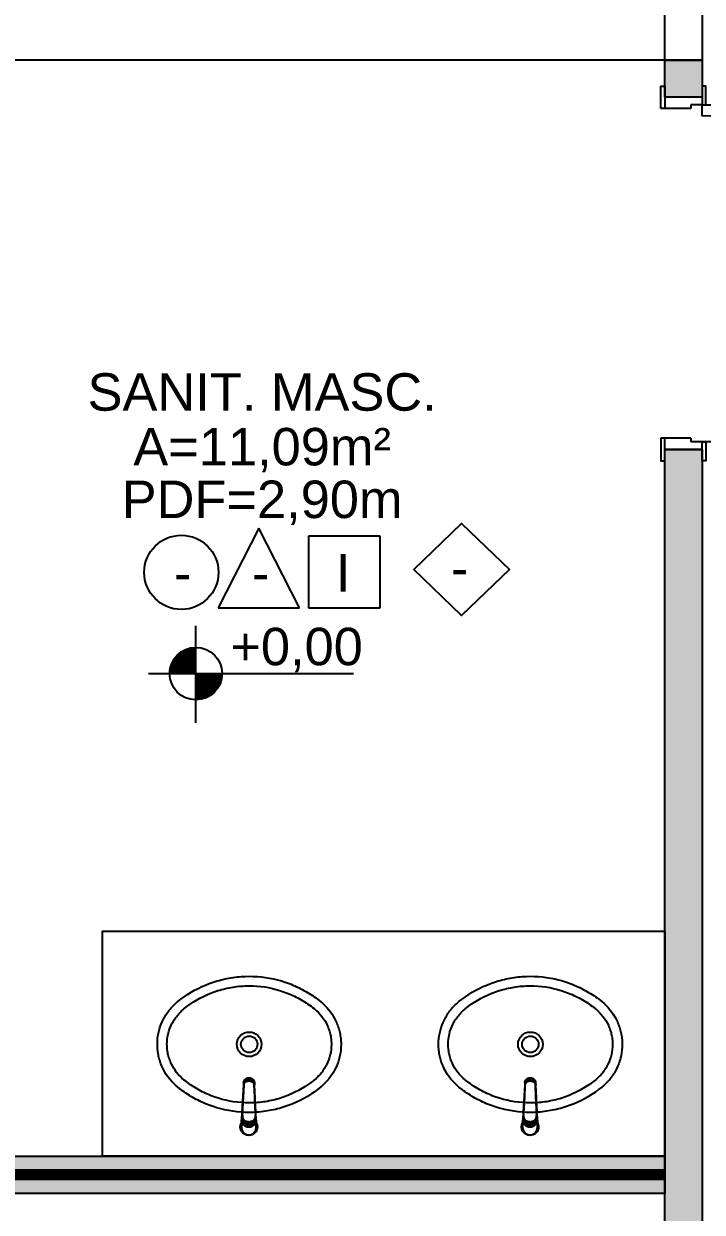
# Model space of a CAD drawing. Extents: x 100 to 738, y -85 to 470.
# Drawn here: x 619.229 to 621.038, y 459.062 to 462.234 of the extents above; entities that cross this region are included whole.
import ezdxf
from ezdxf.enums import TextEntityAlignment as Align

# ---------------------------------------------------------------- set-up
doc = ezdxf.new("R2010")
doc.units = 0
doc.linetypes.add('1235-1022-BB-AG_PCA_RELOGIO_E_EMP-TAG-MAT-LAYOUT-PROP-SUBSOLO$0$2458-19-BB-EMPRESA-CEILANDIA-EP-MAT-LAYOUT-PROPOSTO$0$HIDDEN2', pattern=[0.1875, 0.125, -0.0625])
doc.layers.get('0').update_dxf_attribs({"linetype": 'CONTINUOUS'})
for name, color, linetype in [('0704-ARQ-CON', 12, 'CONTINUOUS'), ('ARQ-ALV', 6, 'CONTINUOUS'), ('ARQ-CON', 10, 'CONTINUOUS'), ('ARQ-GES', 4, 'CONTINUOUS'), ('ARQ-PIS', 1, 'CONTINUOUS'), ('GRF-ACAB', 2, 'CONTINUOUS'), ('GRF-CTA', 8, 'CONTINUOUS'), ('GRF-HTC', 253, 'CONTINUOUS'), ('GRF-SMB', 2, 'CONTINUOUS'), ('Pisos', 251, 'CONTINUOUS')]:
    doc.layers.add(name, color=color, linetype=linetype)
doc.styles.add('ARIAL', font='arial.ttf', dxfattribs={"height": 0.1})
doc.styles.add('Arial_1', font='arial.ttf', dxfattribs={"height": 0.075})

# ---------------------------------------------------------------- blocks, each defined once
blk = doc.blocks.new('3600-00-FORCAS_ARMADAS-MAT-LAY-PROPOSTO$0$p.90.10')
for p, q in [((1671.579104567764, 1812.448246922015), (1671.579104567764, 1812.368246922014)), ((1671.579104567764, 1812.428246922015), (1671.579104567764, 1812.348246922014)), ((1671.599104567764, 1812.448246922015), (1671.599104567764, 1812.418246922015)), ((1672.499104567762, 1812.448246922016), (1672.499104567762, 1812.418246922016)), ((1672.519104567762, 1812.448246922016), (1672.519104567763, 1812.348246922016)), ((1671.609104567764, 1812.418246922015), (1671.599104567764, 1812.418246922015)), ((1671.609104567764, 1812.418246922015), (1671.609104567764, 1812.348246922014)), ((1672.489104567763, 1812.418246922016), (1672.489104567763, 1812.348246922015)), ((1672.499104567762, 1812.418246922016), (1672.489104567763, 1812.418246922016))]:
    blk.add_line(p, q)
for points in [[(1672.499104567762, 1813.348246922016), (1672.469104567763, 1813.348246922016), (1672.469104567763, 1812.448246922016), (1672.499104567762, 1812.448246922016)], [(1671.599104567764, 1812.458246922015), (1671.549104567764, 1812.458246922015), (1671.549104567764, 1812.448246922015), (1671.599104567764, 1812.448246922015)], [(1672.499104567762, 1812.458246922016), (1672.549104567763, 1812.458246922016), (1672.549104567763, 1812.448246922016), (1672.499104567762, 1812.448246922016)], [(1671.609104567763, 1812.338246922014), (1671.549104567763, 1812.338246922014), (1671.549104567763, 1812.348246922014), (1671.609104567763, 1812.348246922014)], [(1672.489104567761, 1812.338246922015), (1672.549104567763, 1812.338246922015), (1672.549104567763, 1812.348246922015), (1672.489104567761, 1812.348246922015)]]:
    blk.add_lwpolyline(points, close=True)
at = {"layer": 'Pisos'}
for p, q in [((1672.431604567762, 1813.286705374822), (1672.431604567762, 1813.211705374822)), ((1672.461604567763, 1813.286705374822), (1672.431604567762, 1813.286705374822)), ((1672.461604567763, 1813.311705374823), (1672.461604567763, 1813.231705374823)), ((1672.469104567763, 1813.311705374823), (1672.461604567763, 1813.311705374823)), ((1672.506604567763, 1813.311705374823), (1672.499104567762, 1813.311705374823)), ((1672.506604567763, 1813.311705374823), (1672.506604567763, 1813.231705374823)), ((1672.536604567763, 1813.286705374822), (1672.506604567763, 1813.286705374822)), ((1672.536604567763, 1813.286705374822), (1672.536604567763, 1813.211705374822)), ((1672.446604567763, 1813.271705374822), (1672.446604567763, 1813.211705374822)), ((1672.461604567763, 1813.271705374822), (1672.446604567763, 1813.271705374822)), ((1672.506604567763, 1813.271705374822), (1672.521604567762, 1813.271705374822)), ((1672.521604567762, 1813.271705374822), (1672.521604567762, 1813.211705374822)), ((1672.469104567763, 1813.231705374823), (1672.461604567763, 1813.231705374823)), ((1672.506604567763, 1813.231705374823), (1672.499104567762, 1813.231705374823)), ((1672.446604567763, 1813.211705374822), (1672.431604567762, 1813.211705374822)), ((1672.536604567763, 1813.211705374822), (1672.521604567762, 1813.211705374822))]:
    blk.add_line(p, q, dxfattribs=at)
blk.add_arc((1672.484104567763, 1812.463246922015), 0.8851271095156926, 89.02897806889987, 180.97102193113, dxfattribs=at)
blk = doc.blocks.new('L37_p')
for points in [[(-1.03455e-11, 0.1818854338820159), (-0.0108847351177701, 0.1816899901564426), (-0.0217537689312621, 0.1811039580519491), (-0.0325937927349855, 0.1801277861769392), (-0.0433916473492104, 0.1787626708205039), (-0.0541335754498391, 0.1770104064162012), (-0.0648055206402773, 0.1748729369337809), (-0.0753934265240446, 0.1723529540236228), (-0.0858833862408233, 0.1694537474806594), (-0.0962608947857575, 0.1661792052443332), (-0.1065121948345791, 0.1625335143263555), (-0.11158550721251, 0.1605732451613164), (-0.1166229309185951, 0.1585217589552599), (-0.1216205780132782, 0.1563807006056521), (-0.1265794952496435, 0.1541493224318202), (-0.1314945983990583, 0.1518303160841725), (-0.1363685791119451, 0.1494220366652286), (-0.1411945587261698, 0.1469282225783104), (-0.1459768737896638, 0.1443463317091727), (-0.1507072998150534, 0.1416811492140511), (-0.1553916687115588, 0.1389289366896378), (-0.1600204101666236, 0.1360956755812452), (-0.1646007019146509, 0.1331768798048785), (-0.1691219268902273, 0.1301794280226431), (-0.1735923095806697, 0.1270974883253757), (-0.1780003357037003, 0.1239395842726481), (-0.1823552764996066, 0.1206985381300711), (-0.1905992035015629, 0.1142159972365135), (-0.1963886444195282, 0.1092452666457007), (-0.2019087707623157, 0.1039919127638598), (-0.2071473205670031, 0.0984675994093607), (-0.2120924804791002, 0.0926854857619048), (-0.2167318389996353, 0.086659478681824), (-0.2210538818463306, 0.0804048308546754), (-0.2250472442730711, 0.07393784171893), (-0.2287010101422311, 0.0672754088576113), (-0.2320054596050909, 0.0604353270704934), (-0.2335236999615518, 0.0569548735792864), (-0.2349514709576397, 0.0534361388380802), (-0.2362871276959026, 0.04988375846699), (-0.2375309692486667, 0.0462966857130738), (-0.2386806030377215, 0.0426819487746002), (-0.2397369262798747, 0.0390359587843676), (-0.2406972473248174, 0.0353684355910105), (-0.241563360606051, 0.0316732482130817), (-0.2423321258648343, 0.0279623595412062), (-0.2430054870708886, 0.024227246015812), (-0.2435807525738483, 0.0204822631056487), (-0.2440594177350022, 0.0167166442091684), (-0.2444396881207353, 0.0129463896925728), (-0.2447226104840183, 0.0091592375929537), (-0.2449069885357744, 0.0053725341017525), (-0.2449931213482728, 0.0015723723585808), (-0.24500000001035, 0.0001517790968677), (-0.2448050048931805, -0.0074033844773567), (-0.244220318613884, -0.014935070878721), (-0.2432472869976436, -0.0224271302048891), (-0.2418877044781311, -0.0298620667283274), (-0.2401447113140875, -0.0372222351853537), (-0.2380218963726861, -0.0444890930955211), (-0.2355241943462829, -0.0516436493699359), (-0.2326574371441552, -0.0586670624558678), (-0.2294289520367556, -0.065540341264466), (-0.2276814727886744, -0.0689146241013816), (-0.2258466644390751, -0.072244494706851), (-0.2239260223492465, -0.0755266632859417), (-0.2219196960552949, -0.0787609803025475), (-0.2198308258160182, -0.0819423615281352), (-0.2176582153423965, -0.0850723023240363), (-0.2154063507183537, -0.0881440735642656), (-0.2130726898296871, -0.0911612641160247), (-0.2106636627300986, -0.0941153504197416), (-0.2081747833355507, -0.0970115662400417), (-0.2056144256695234, -0.0998403412644677), (-0.2029763092144776, -0.1026082550828278), (-0.200270602427338, -0.1053045410935596), (-0.1974892303570641, -0.1079371247117251), (-0.1946443054303017, -0.1104943421189546), (-0.1917259582623387, -0.1129851654832095), (-0.1905992035015629, -0.1139128876511819), (-0.1820926910503999, -0.1205943116013799), (-0.1733464721783093, -0.1269670929734445), (-0.16437056580628, -0.1330231568162219), (-0.1551760376080438, -0.1387548767869191), (-0.1457739532574465, -0.1441549256150409), (-0.1361764251812474, -0.1492159760300922), (-0.1263955658062628, -0.1539309250657368), (-0.1164442352398396, -0.1582931931321383), (-0.1063357421978708, -0.1622966492478639), (-0.0960835449322417, -0.1659354615037216), (-0.0857014007672206, -0.1692043213670047), (-0.0804665893658125, -0.1706983368699326), (-0.0752035156353941, -0.1720985184495163), (-0.0699165161236692, -0.1734035202805728), (-0.0646039459332428, -0.1746137909714918), (-0.0592719360455476, -0.1757278351609415), (-0.0539168975933535, -0.1767464752976622), (-0.0485469055279282, -0.1776679917161203), (-0.0431565765484265, -0.1784934311692439), (-0.0377556305035114, -0.179221223527648), (-0.0323368896587795, -0.1798522660081119), (-0.0269120178326148, -0.1803852127854526), (-0.0214720428570559, -0.1808208863084104), (-0.0160299743756127, -0.181158239824029), (-0.0105753448589781, -0.1813977967087936), (-1.03455e-11, -0.1815823242966843), (0.0108848846331853, -0.1813868805710967), (0.0217539184466773, -0.1808007736985502), (0.0325940917865069, -0.1798246018235403), (0.0433917968646256, -0.178459561235158), (0.0541337249651974, -0.176707147294735), (0.0648056701556357, -0.1745696778123147), (0.0753937255755659, -0.1720496949021566), (0.0858836852923446, -0.1691505631272605), (0.0962611938372788, -0.1658759461228669), (0.1065124938861004, -0.1622304047410239), (0.1115859558001944, -0.1602701355759848), (0.1166232299701164, -0.1582186493699282), (0.1216207275286933, -0.1560775162522532), (0.126579943837271, -0.1538462128464886), (0.1314948974505796, -0.1515271317307736), (0.1363688781634664, -0.1491190018479642), (0.141194708241585, -0.1466251129929788), (0.145976873768916, -0.1440433716599756), (0.1507072997943055, -0.1413780396287194), (0.155391668690811, -0.1386259766404407), (0.1600204101458758, -0.135792715532034), (0.1646007018939031, -0.1328739197556672), (0.1691217773333733, -0.1298764679734461), (0.1735920104876527, -0.1267946778123132), (0.1780000366107401, -0.1236367737595856), (0.1823548278704834, -0.1203957276169945), (0.190599353016978, -0.1139128876511819), (0.1963887939349433, -0.1089420075242202), (0.2019087707415679, -0.103688504106259), (0.2071473205462553, -0.0981641907517599), (0.2120924804584092, -0.0923819275681695), (0.2167319885150505, -0.0863559204880886), (0.2210538818255827, -0.08010127266094), (0.2250473937884863, -0.0736341339890743), (0.2287011596575894, -0.0669717011277413), (0.232005609120506, -0.0601316193406376), (0.2335236999408039, -0.0566511658494164), (0.234951770009161, -0.0531324311082102), (0.2362871276751548, -0.04958005073712), (0.2375309692279188, -0.045992977983218), (0.2386806030169737, -0.0423782410447302), (0.2397369262591837, -0.0387322510544976), (0.2406972473040696, -0.0350647278611405), (0.24156336058536, -0.0313693909470771), (0.2423322753802495, -0.0276585022752016), (0.2430054870501976, -0.0239233887498074), (0.2435806030169942, -0.0201784058396584), (0.2440594177142543, -0.0164127869431781), (0.2444398376360937, -0.0126426819627028), (0.2447227599993766, -0.0088553803269633), (0.2449069885150266, -0.0050688263718826), (0.2449931213275249, -0.0012685150925904), (0.244999999989659, 0.0001517790968677), (0.2448050048724326, 0.0077067931349575), (0.2442203185931362, 0.0152386290724564), (0.2432471374407896, 0.0227306883986245), (0.2418878539935463, 0.0301656249220628), (0.2401445617572335, 0.0375257933790891), (0.2380217468158321, 0.0447925017531219), (0.2355241943255919, 0.0519472075636571), (0.2326575866595704, 0.0589706206496032), (0.2294291015521139, 0.0658437499220668), (0.2276816223040896, 0.0692180327589824), (0.2258468139544902, 0.0725477538283173), (0.2239261718646048, 0.0758300719435425), (0.2219196960345471, 0.0790643889601483), (0.2198309753314334, 0.0822456206496014), (0.2176582153216486, 0.0853757109816371), (0.2154065002337688, 0.0884473326857318), (0.2130728393451022, 0.0914645232374909), (0.2106638122455138, 0.0944184600050733), (0.2081749328509659, 0.0973148253615079), (0.2056145751849385, 0.1001434508497994), (0.2029764587298928, 0.1029113646681594), (0.2002707519427531, 0.1056076506788912), (0.1974893798724224, 0.1082402342970568), (0.1946446044818231, 0.1107974517042862), (0.19172625731386, 0.1132881255324065), (0.190599353016978, 0.1142159972365135), (0.1820928405658151, 0.1208974211867115), (0.1733467712298875, 0.1272700530226416), (0.1643713134661766, 0.1333261168654189), (0.1551766357318343, 0.1390578368361304), (0.1457749999896123, 0.1444578856642522), (0.1361774719134701, 0.1495187865431546), (0.1263966125384854, 0.1542338103468666), (0.1164452819720623, 0.1585960784132681), (0.1063369384661996, 0.1625994597609264), (0.0960847412005706, 0.1662382720167841), (0.0857024474993864, 0.1695072814162017), (0.0804677856341414, 0.1710012969191297), (0.0752047119037229, 0.1724014037306603), (0.0699177123919981, 0.1737064055617168), (0.0646051422015717, 0.1749167510206888), (0.0592731323138764, 0.1760307952101527), (0.0539180938616823, 0.1770494353468592), (0.048548101796257, 0.1779710265333847), (0.0431576232806492, 0.1787964659865082), (0.0377568267718402, 0.1795242583449124), (0.0323380859271083, 0.1801553008253762), (0.0269132141009436, 0.1806882476027312), (0.0214730895892217, 0.181123995893742), (0.0160311706439416, 0.1814613494093606), (0.0105763915912007, 0.1817009062941253)], [(-1.03455e-11, 0.1564427581007663), (-0.0104063690289422, 0.156247314375193), (-0.0207962890728482, 0.1556612822706995), (-0.0311563018902348, 0.1546852599318242), (-0.0414722015484586, 0.153320742719913), (-0.0517296325787129, 0.1515690764601487), (-0.0619140899761988, 0.1494329528029255), (-0.0720106201275712, 0.1469152129347577), (-0.0820047180279176, 0.1440194457228472), (-0.0918814300640634, 0.1407496886427708), (-0.1016259521588267, 0.1371110259230335), (-0.1064435577496283, 0.1351550933058547), (-0.1112237793072381, 0.1331083922560481), (-0.1159622802837816, 0.1309730162794835), (-0.1206607055767677, 0.1287480681593678), (-0.1253130737408128, 0.1264363890822153), (-0.1299228241070409, 0.1240363341505741), (-0.1344823303326166, 0.1215517913039008), (-0.1389966766461157, 0.1189799193556524), (-0.1434565918072508, 0.1163262511427661), (-0.147868954478156, 0.1135864501173671), (-0.1522232971295239, 0.1107670958693205), (-0.1565275451764023, 0.1078631041701072), (-0.1607701843365135, 0.1048824004347608), (-0.1649603363140955, 0.1018181060011614), (-0.1690855896099492, 0.0986797911818229), (-0.1731562622173897, 0.0954595305617119), (-0.1742381561383013, 0.0945822020704981), (-0.1794928558453535, 0.0900475188429653), (-0.1844773437603635, 0.0852312590773323), (-0.1891780120953399, 0.0801464324171804), (-0.1935817016704959, 0.074807992475769), (-0.1976754028423784, 0.0692313414747901), (-0.2014461059674204, 0.0634338256056566), (-0.2048818481549119, 0.0574338378126811), (-0.207971414194958, 0.051250369184757), (-0.209382885752575, 0.0480963530714718), (-0.2107043365581944, 0.0449036070997977), (-0.2119338226422087, 0.0416764678175667), (-0.2130714935406672, 0.038414337080269), (-0.2141151062115227, 0.0351243926222509), (-0.2150652587994273, 0.0318033446486226), (-0.2159195587261706, 0.0284610625441388), (-0.2166790527447233, 0.0250917143996077), (-0.2173413482769888, 0.021707562177923), (-0.2179077911480363, 0.0183000823195272), (-0.2183758392437767, 0.0148840789015594), (-0.2187472869976545, 0.0114487853224574), (-0.2190198913677932, 0.0080108000929613), (-0.2191949981793186, 0.004557263105653), (-0.2192750000103842, 0.0001517790968677), (-0.2190800048931578, -0.0067203034226679), (-0.2184957672222936, -0.0135674134080119), (-0.2175234832867545, -0.0203717560593901), (-0.2161655456646372, -0.0271138916795053), (-0.2144256927593915, -0.0337740814988337), (-0.2123081115826153, -0.0403319886033273), (-0.2098192321881243, -0.0467665283982513), (-0.2069660827740449, -0.0530570648972741), (-0.2054055236919794, -0.0561418457810703), (-0.2037573364361265, -0.0591825135056752), (-0.202022866831669, -0.0621765259568434), (-0.2002025634869255, -0.0651226868455126), (-0.1982997161969138, -0.0680160614793124), (-0.1963129791363371, -0.0708579956834115), (-0.1942475860699346, -0.0736413117234491), (-0.1921003967389083, -0.0763694489304783), (-0.1898785888775478, -0.0790338837449269), (-0.1875772277935539, -0.0816397003953142), (-0.1852055847271572, -0.0841767304246162), (-0.1827566314801174, -0.0866520020310588), (-0.1802417327984358, -0.08905415046857), (-0.1776520660504275, -0.0913914002244241), (-0.1742381561383013, -0.0942784943406281), (-0.1661002502544875, -0.1006596497361443), (-0.1577230865582351, -0.1067317139451234), (-0.1491174316510069, -0.1124866120164114), (-0.1402943512066486, -0.1179161194627056), (-0.1312658081158133, -0.1230126099412132), (-0.1220445129497989, -0.1277686066453185), (-0.1126433258160091, -0.1321766327683633), (-0.1030758545025492, -0.1362301087205111), (-0.0933560058697367, -0.1399226044480599), (-0.0834979858502152, -0.1432482880418036), (-0.0785220214947344, -0.1447717621629039), (-0.0735164489850035, -0.1462017762009822), (-0.0684847076519759, -0.147537283403139), (-0.0634260498150638, -0.1487784333054805), (-0.0583460083111618, -0.1499237305466892), (-0.053241741953741, -0.1509739975754911), (-0.0481208770855801, -0.1519275147263812), (-0.0429783294781601, -0.152785104448057), (-0.0378238189800868, -0.1535452713792011), (-0.0326506164654461, -0.154208837968568), (-0.0274697876080268, -0.1547744583909321), (-0.0222731079205119, -0.1552429550950336), (-0.0170732879742559, -0.1556131317918101), (-0.0118603088482701, -0.1558856613938531), (-0.0066483764751979, -0.1560597962205179), (-0.0014261261089814, -0.1561359101121127), (-1.03455e-11, -0.1561395737473674), (0.0104063690081944, -0.1559441300217799), (0.0207962890521571, -0.1553580979173006), (0.0311561523333808, -0.1543821503464926), (0.0414720519916045, -0.1530174835984468), (0.0517294830218589, -0.1512659668748171), (0.0619139404193447, -0.1491298432175796), (0.0720106201068234, -0.1466121033494261), (0.0820044189349574, -0.1437163361375155), (0.0918812805072094, -0.140446579057425), (0.1016256530658097, -0.1368077668015672), (0.1064431091205051, -0.1348518341843885), (0.1112234802142211, -0.1328052826707164), (0.1159619811908215, -0.1306699066941519), (0.1206604064837506, -0.1284449585740361), (0.1253127746478526, -0.1261332794968837), (0.1299223754779177, -0.1237330750291079), (0.1344817321673872, -0.1212486817185692), (0.1389962280169925, -0.1186768097703208), (0.1434559936419646, -0.1160231415574344), (0.1478685058490328, -0.1132831909959009), (0.1522226989642377, -0.1104639862839889), (0.1565269470111161, -0.1075599945847756), (0.1607695861712841, -0.1045792908494292), (0.1649595886127031, -0.1015149964158297), (0.1690849914447199, -0.0983766815964913), (0.1731556640521603, -0.0951564209763802), (0.1742380065814473, -0.0942784943406281), (0.1794927062884426, -0.0897438111130953), (0.1844773437396156, -0.0849275513474766), (0.1891778625384859, -0.0798430237595795), (0.1935817016498049, -0.0745044342820336), (0.1976754028216874, -0.0689279328171892), (0.2014461059466726, -0.0631304169480558), (0.2048818481341641, -0.0571304291550803), (0.2079712646380472, -0.0509469605271562), (0.2093828857318272, -0.0477930939500055), (0.2107041870013404, -0.0446001984421969), (0.2119336730853547, -0.0413730591599659), (0.2130713439837564, -0.0381109284226682), (0.2141151061908317, -0.0348209839646501), (0.2150652587786794, -0.0314999359910218), (0.2159194091693166, -0.0281578034226584), (0.2166790527240323, -0.0247883057420069), (0.2173411987200779, -0.0214041535203222), (0.2179076415911822, -0.0179966736619264), (0.2183759887591918, -0.0145808197800932), (0.2187471374408005, -0.0111453766648566), (0.2190198913470454, -0.0077075409714951), (0.2191948486224646, -0.0042538544480522), (0.2192749999896364, 0.0001517790968677), (0.2190800048724668, 0.0070237120802688), (0.2184956176654396, 0.0138709716017473), (0.2175233337298437, 0.0206751647169767), (0.2161655456439462, 0.0274173003371061), (0.2144255432025375, 0.0340776396925691), (0.2123081115619243, 0.0406355467970627), (0.2098192321673764, 0.0470700865919866), (0.2069660827532971, 0.0533606230910095), (0.2054055236712884, 0.0564452544386569), (0.2037573364154355, 0.0594860716994106), (0.202022717274815, 0.0624800841505788), (0.2002025634661777, 0.0654263945753826), (0.1982995666400029, 0.0683196196730336), (0.1963131286517523, 0.0711615538771326), (0.1942474365130806, 0.0739448699171845), (0.1921003967181605, 0.0766731566603483), (0.1898785888568, 0.0793374419386623), (0.1875772277728629, 0.0819432585890496), (0.1852055847064093, 0.0844804381544862), (0.1827564819232066, 0.0869557097609288), (0.1802415832415818, 0.0893578581984258), (0.1776519164935166, 0.0916951079542941), (0.1742380065814473, 0.0945822020704981), (0.1661002502337965, 0.100963357466), (0.1577229370013242, 0.1070352721388588), (0.1491171325579899, 0.1127901702101468), (0.1402939025775254, 0.118219677656441), (0.1312655090228532, 0.1233161681349486), (0.1220439147845695, 0.1280721648390539), (0.1126428771868859, 0.1324801909620987), (0.103075256337263, 0.1365336669142465), (0.0933554077044505, 0.1402261626417811), (0.0834970886126598, 0.1435516966994044), (0.0785211242572359, 0.1450751708205047), (0.0735155517474482, 0.146505184858583), (0.0684839599505836, 0.1478406920607398), (0.0634253021136715, 0.1490816924269467), (0.0583451110736064, 0.15022713920429), (0.0532408447161856, 0.1512773314650246), (0.0481198303119186, 0.1522307738478474), (0.0429774322406047, 0.1530885131056578), (0.0378229217425883, 0.1538486052687347), (0.0326497192278907, 0.1545120970900342), (0.0274688903704714, 0.1550777922804656), (0.0222720611468503, 0.1555461394484325), (0.0170722412005944, 0.1559163909132764), (0.0118592620746085, 0.156188845747252), (0.0066474792376994, 0.1563630553419841), (0.0014250793353199, 0.1564390196974585)]]:
    blk.add_lwpolyline(points, close=True)
blk.add_lwpolyline([(0.0328299990550818, -7.79323e-11, 7367.260203390934), (0.0328299942161152, -1.78248846225e-05)], format="xyb")
blk.add_lwpolyline([(-1.03455e-11, 0.0220499999220607, 1), (-1.03455e-11, -0.0220500000779254, 1)], format="xyb", close=True)
blk = doc.blocks.new('A$C280D0217')
for p, q in [((0.0029033430380565, 0.1194281388375771), (0.0029033430380565, 0.1318175236832531)), ((0.015830581239328, 0.1267940448093441), (0.0281025393458521, 0.1273133120557333)), ((0.0425830227499375, 0.1318175236526571), (0.0425830227499375, 0.1194281400316441)), ((0.0029229833224775, 0.1186638716031609), (0.0029033430380565, 0.1194281388375771)), ((0.0032217436863959, 0.1128548425186011), (0.0029229833224207, 0.1186638716042694)), ((0.0042975864218562, 0.0919363991928037), (0.0032217436863959, 0.1128548425186011)), ((0.0052243764144748, 0.103117563873738), (0.0046885525585623, 0.1150103311866673)), ((0.0053595160176769, 0.106003511532478), (0.0053595737175414, 0.1013395259456615)), ((0.0054675731867491, 0.1170845481790224), (0.0137662733002628, 0.1258611819842343)), ((0.0054802093107043, 0.099358486502922), (0.0062031366984598, 0.0930553471986002)), ((0.0302428910020183, 0.1265583623224842), (0.0392993604796175, 0.1185160832996104)), ((0.0392832710740549, 0.09305554651921), (0.04000348460184, 0.0993364160456452)), ((0.0401268329610645, 0.101339585912271), (0.0401268745720387, 0.106003571499258)), ((0.0403712151753361, 0.115305451658322), (0.0408006234028733, 0.1044969886310838)), ((0.0422646378969631, 0.1128548584919713), (0.0411888183281235, 0.0919365150370197)), ((0.0422646378969631, 0.1128548584919713), (0.0425633933086687, 0.1186638886418052)), ((0.0425633933086687, 0.1186638886418052), (0.0425830329360792, 0.1194281558930896)), ((0.0080373660438227, 0.019220968307522), (0.0042975864218562, 0.0919363991928037)), ((0.0063484609593729, 0.0908238648337232), (0.0063178497725858, 0.0908248920764976)), ((0.0411888183281235, 0.0919365150370197), (0.037449149404253, 0.0192220179003613)), ((0.03916855344292, 0.0908249654086291), (0.0391379340050975, 0.0908239373681426)), ((0.0083274686082433, 0.0135802795221878), (0.0080373660438227, 0.019220968307522)), ((0.0083274686082433, 0.0135802795221878), (0.0083505362131859, 0.0132214203498222)), ((0.0083497964255628, 0.0132317486384608), (0.008366495051817, 0.0130283214254377)), ((0.0219402414431613, 0.008616742318651), (0.0235619967732532, 0.0086166615802625)), ((0.023525333075952, 0.0065531734499444), (0.0219765393830329, 0.0065532494024296)), ((0.0222999126141588, 2.071645326e-07), (0.0222999126141588, -1.264222362e-07)), ((0.0232019637510916, 2.071630121e-07), (0.0232019637510916, -1.264222362e-07)), ((0.0371277846357145, 0.0129471115165814), (0.0371520799396876, 0.0132317486384608)), ((0.0371514598279958, 0.0132229726143152), (0.0371743889767089, 0.0135799144549509)), ((0.0371744027455208, 0.0135801820799628), (0.0374645035568051, 0.0192208367776914)), ((0.0222999126141588, -1.264222504e-07), (0.0232019637510916, -1.264222504e-07))]:
    blk.add_line(p, q)
at = {"color": 8}
for p, q in [((0.0112845055025162, 0.1248048859723809), (0.0137662737377724, 0.1274407812322096)), ((0.0158305816783866, 0.1283776242336927), (0.0192614629032164, 0.1285234156435422)), ((0.0192614629032164, 0.1285234156435422), (0.0281025397857491, 0.1288991071871663)), ((0.0302428914407926, 0.1281409364310235), (0.0329043284215374, 0.1257674573850238)), ((0.0046857203178092, 0.1166699748150393), (0.0046857198925494, 0.1151361355654785)), ((0.005467573618148, 0.1186267005238335), (0.008107322397052, 0.1214303879961989)), ((0.008107322397052, 0.1214303879961989), (0.0112845055025162, 0.1248048859723809)), ((0.0329043284215374, 0.1257674573850238), (0.0364789215104082, 0.1225796224463096)), ((0.0364789215104082, 0.1225796224463096), (0.0392993609041099, 0.1200643444781093)), ((0.0402619673078704, 0.118055286106312), (0.0403712151753375, 0.115305451658287))]:
    blk.add_line(p, q, dxfattribs=at)
for points in [[(0.0048651934765616, 0.1161225289251604), (0.0050844254695051, 0.1165781461506299), (0.0053944125115813, 0.1170071740787287), (0.0137662733002628, 0.1258611819842343), (0.0141487330232053, 0.1262008139320443), (0.0145862392080716, 0.1264709247791131), (0.0150654984509089, 0.1266633073440886), (0.0155719487022736, 0.1267721161801347), (0.0158305812393281, 0.1267940448093441), (0.028102539345852, 0.1273133120557333), (0.0286207924397388, 0.1272913845531889), (0.0291272430310556, 0.1271825771860762), (0.0296065028749553, 0.1269901960111639), (0.030044009903719, 0.1267200864330675), (0.0302428910020183, 0.1265583623224841), (0.0392993604796175, 0.1185160832996104), (0.0396498213108032, 0.1181454411803031), (0.0399285444208317, 0.1177214534789925), (0.040127060949132, 0.1172570028473103), (0.0402393390714906, 0.116766201382589), (0.0403712151753361, 0.1153054516583221), (0.0402619673078704, 0.118055286106312), (0.0402349290756945, 0.1183382812294127), (0.0401795209132701, 0.1186173367985787), (0.0400962752469951, 0.1188897668384214), (0.03998599211954, 0.1191529487496439), (0.0398497316377871, 0.1194043484431262), (0.0396888039470582, 0.1196415446701451), (0.0395047568123346, 0.1198622523216813), (0.0392993609086784, 0.1200643444740352), (0.0364789215104082, 0.1225796224463096), (0.0329043284215374, 0.1257674573850238), (0.030242891437719, 0.1281409364337646), (0.0300181651198699, 0.1283224345211096), (0.0297762363185683, 0.1284816266852857), (0.0295194339941532, 0.1286169778842918), (0.0292502310061168, 0.1287271825893015), (0.0289712202864081, 0.1288111775510856), (0.0286850897987421, 0.1288681522206332), (0.0283945965315411, 0.1288975567075994), (0.0281025397854265, 0.1288991071871526), (0.0192614629032164, 0.1285234156435422), (0.0158305816783865, 0.1283776242336927), (0.0155397714109853, 0.1283513051127585), (0.0152530146335863, 0.1282973702029579), (0.0149730744936961, 0.1282163400798879), (0.0147026480474608, 0.1281089967221192), (0.0144443401591871, 0.1279763758316506), (0.0142006383387638, 0.1278197566806085), (0.0139738887665289, 0.1276406495978506), (0.0137662737380807, 0.127440781232537), (0.0112845055025162, 0.1248048859723809), (0.008107322397052, 0.1214303879961989), (0.0054675736181479, 0.1186267005238335), (0.0052908360508752, 0.1184205692336633), (0.0051344728035332, 0.1181994023578454), (0.004999825508861, 0.1179651007327038), (0.0048880491509493, 0.1177196775238371), (0.0048001022929469, 0.1174652409341234), (0.0047367389850308, 0.1172039761353716), (0.004698502410875, 0.1169381265754338), (0.0046857203178092, 0.1166699748150392), (0.0046857199860626, 0.1154734216940876)], [(0.0291896256624255, 0.1229402757931126), (0.0312980700203127, 0.121755018477856), (0.0331805577164062, 0.1202544367328784), (0.0347873673469507, 0.1184781648309468), (0.035609000825693, 0.1173007127587283), (0.037046607050911, 0.1155779634837159), (0.0383708933998293, 0.1133820959409633), (0.0393389735632894, 0.1110180510509196), (0.0399287818384693, 0.1085397131033261), (0.0401268745720387, 0.106003571499258), (0.0401268329610645, 0.101339585912271), (0.0400127282022993, 0.1032667793000286), (0.0395165584800452, 0.1057643066529579), (0.0386380682239604, 0.1081609831867638), (0.0373972811478751, 0.1104021806744413), (0.0358224789148096, 0.1124368147734458), (0.0339495565037282, 0.1142185094076496), (0.0318212040437373, 0.1157066538323193), (0.0294859337639793, 0.1168673282880661), (0.0286887301310657, 0.1171702701404058), (0.0261617959374973, 0.1178572606585675), (0.0235569406520284, 0.1181677617276335), (0.020933537587581, 0.118094695995822), (0.0183513828226154, 0.11763972887411), (0.0158693322497072, 0.1168132305759286), (0.0135439600540366, 0.1156340397455438), (0.0114282691996408, 0.1141290340626995), (0.0095704833155991, 0.1123325176109517), (0.0080129475192194, 0.1102854389735057), (0.0067911632299911, 0.108034457878901), (0.0059329789742151, 0.1056308816706349), (0.005471781571714, 0.1032507430026186), (0.0053595737175414, 0.1013395259456614), (0.0053595160176769, 0.106003511532478), (0.0054579029878141, 0.107793529916961), (0.0059329334224998, 0.1102949181832002), (0.0067911245259751, 0.1126984959473276), (0.0080129153253523, 0.1149494778365181), (0.0095704572253084, 0.1169965566354279), (0.0098302840350805, 0.1172478135921806), (0.0114033645231899, 0.1193292846543414), (0.01314313412459, 0.1209837493555881), (0.0151364662130789, 0.1223432608537251), (0.0173307116957347, 0.1233719109086735), (0.0196679148335903, 0.1240425301929804), (0.0220863440035686, 0.1243374059044129), (0.0245221221915273, 0.1242487496073465), (0.0269109141505481, 0.1237789029454888)]]:
    blk.add_lwpolyline(points, close=True)
for points in [[(0.0029033430380565, 0.1318175240897119, 0), (0.0029922337841697, 0.1337628222379692, 0), (0.0032585831702932, 0.1356932508411717, 0), (0.0037013886366424, 0.1375937875298376, 0), (0.004318866883338, 0.139449123318272, 0), (0.0051082917068896, 0.1412435667493668, 0), (0.0060657803138184, 0.1429610043361578, 0), (0.0071860425880743, 0.1445849342998429, 0), (0.0084621130525591, 0.1460985878275807, 0), (0.0098850905414878, 0.1474851472977576, 0), (0.0114439150517285, 0.1487280637392985, 0), (0.0131252137228444, 0.1498114661959846, 0), (0.0149132471318581, 0.1507206442622646, 0), (0.0167899820011854, 0.1514425731764106, 0), (0.0187353065272049, 0.1519664404911793, 0), (0.0207273903412784, 0.1522841268130719, 0), (0.0227431742776787, 0.152390592491443, 0), (0.0247589583156582, 0.1522841286273575, 0), (0.0267510424316697, 0.1519664440907036, 0), (0.0286963674518859, 0.1514425785045859, 0), (0.0305731029949641, 0.1507206512376911, 0), (0.032361137240855, 0.1498114747162305, 0), (0.0340424368931309, 0.1487280736853052, 0), (0.0356012625087487, 0.1474851585383305, 0), (0.0370242412071065, 0.1460986002237661, 0), (0.0383003129659159, 0.144584947708779, 0), (0.0394205766018132, 0.1429610186141872, 0), (0.0403780666222957, 0.1412435817543383, 0), (0.0411674928981398, 0.1394491389109191, 0), (0.0417849726250097, 0.1375938035744753, 0), (0.0422277795904904, 0.1356932672056672, 0), (0.0424941304874409, 0.1337628387931034, 0), (0.0425830227499233, 0.1318175407081696, 0)], [(0.0040982409345389, 0.1185244828592573, 0), (0.0046696822807064, 0.1198884390610431, 0), (0.0053464298463695, 0.1212061059032834, 0), (0.0061245653959219, 0.1224698081144879, 0), (0.0069995801678147, 0.123672179059227, 0), (0.0079663997674686, 0.124806203737009, 0), (0.0090194124074969, 0.1258652600358943, 0), (0.0101525004000251, 0.1268431579818952, 0), (0.011359074781538, 0.1277341767213045, 0), (0.0126321129222475, 0.1285330989735485, 0), (0.0139641989426451, 0.1292352426958985, 0), (0.0153475667291048, 0.1298364897098168, 0), (0.0167741453085597, 0.1303333110522686, 0), (0.0182356063126292, 0.1307227888334239, 0), (0.0197234132324553, 0.1310026344057178, 0), (0.0212288721399432, 0.1311712026774927, 0), (0.0227431835291725, 0.1312275024362748, 0), (0.0242574949146928, 0.1311712025831611, 0), (0.0257629538110535, 0.1310026342176229, 0), (0.0272507607124339, 0.1307227885526743, 0), (0.0287122216908244, 0.1303333106805127, 0), (0.0301388002375234, 0.1298364892492287, 0), (0.0315221679843489, 0.1292352421491785, 0), (0.032854253958476, 0.1285330983439223, 0), (0.0341272920465201, 0.1277341760124528, 0), (0.0353338663693421, 0.1268431571979818, 0), (0.0364669542974525, 0.125865259181495, 0), (0.037519966867734, 0.1248062028171262, 0), (0.0384867863927383, 0.1236721780792322, 0), (0.0393618010854766, 0.122469807080094, 0), (0.0401399365518813, 0.12120610482053, 0), (0.0408166840308297, 0.1198884379362397, 0), (0.0413881252872841, 0.1185244816989552, 0)], [(0.0281025393458521, 0.1273133120557333, 0), (0.0286207924397388, 0.1272913845531889, 0), (0.0291272430310556, 0.1271825771860762, 0), (0.0296065028749553, 0.1269901960111639, 0), (0.0300440099037189, 0.1267200864330675, 0), (0.0302428910020183, 0.1265583623224842, 0)], [(0.0046857198925494, 0.1151361355654785, 0), (0.0047309317931621, 0.1156369406117648, 0), (0.0048651934765616, 0.1161225289251604, 0), (0.0050844254695051, 0.1165781461506299, 0), (0.0053819665188399, 0.1169899485894206, 0), (0.0054675731867491, 0.1170845481790224, 0)], [(0.0046857198925494, 0.1151361355654785, 0), (0.0046885525585623, 0.1150103311866673, 0)], [(0.0053595609040258, 0.1023752656440706, 0), (0.0052471252203929, 0.1028660332324449, 0), (0.0052243764144748, 0.103117563873738, 0)], [(0.0286887390696933, 0.1218343009469009, 0), (0.0261618013358742, 0.1225212927125483, 0), (0.0235569424258699, 0.1228317950430835, 0), (0.020933535565959, 0.1227587305781697, 0), (0.0183513767506725, 0.1223037646951468, 0), (0.0158693217971404, 0.1214772675496647, 0), (0.0135439448291521, 0.1202980777059963, 0), (0.0114282487684392, 0.1187930727448219, 0), (0.0095704572253084, 0.1169965566354278, 0), (0.0080129153253523, 0.1149494778365181, 0), (0.0067911245259751, 0.1126984959473276, 0), (0.0059329334224998, 0.1102949181832002, 0), (0.0054579029878141, 0.107793529916961, 0), (0.0053595160176769, 0.106003511532478, 0)], [(0.005471781571714, 0.1032507430026186, 0), (0.0053595737175414, 0.1013395259456615, 0)], [(0.0054802093107043, 0.099358486502922, 0), (0.0053595737175414, 0.1013395259456615, 0)], [(0.0286887301310657, 0.1171702701404058, 0), (0.0261617959374974, 0.1178572606585675, 0), (0.0235569406520284, 0.1181677617276335, 0), (0.020933537587581, 0.118094695995822, 0), (0.0183513828226154, 0.11763972887411, 0), (0.0158693322497072, 0.1168132305759286, 0), (0.0135439600540366, 0.1156340397455438, 0), (0.0114282691996408, 0.1141290340626995, 0), (0.0095704833155992, 0.1123325176109517, 0), (0.0080129475192194, 0.1102854389735057, 0), (0.0067911632299911, 0.108034457878901, 0), (0.0059329789742151, 0.1056308816706348, 0), (0.005471781571714, 0.1032507430026186, 0)], [(0.0137662733002628, 0.1258611819842343, 0), (0.0141487330232053, 0.1262008139320443, 0), (0.0145862392080716, 0.1264709247791131, 0), (0.0150654984509089, 0.1266633073440886, 0), (0.0155719487022736, 0.1267721161801347, 0), (0.015830581239328, 0.1267940448093441, 0)], [(0.0400127282022993, 0.1032667793000286, 0), (0.0395165584800452, 0.1057643066529579, 0), (0.0386380682239604, 0.1081609831867638, 0), (0.0373972811478751, 0.1104021806744413, 0), (0.0358224789148096, 0.1124368147734458, 0), (0.0339495565037282, 0.1142185094076495, 0), (0.0318212040437374, 0.1157066538323193, 0), (0.0294859337639792, 0.1168673282880661, 0), (0.0286887301310657, 0.1171702701404058, 0)], [(0.0401268745720387, 0.106003571499258, 0), (0.0399287818384693, 0.1085397131033261, 0), (0.0393389735632894, 0.1110180510509195, 0), (0.0383708933998293, 0.1133820959409633, 0), (0.037046607050911, 0.115577963483716, 0), (0.0353962993195438, 0.11755560269944, 0), (0.0334575860988622, 0.1192699367433789, 0), (0.0312746569832854, 0.1206818903540352, 0), (0.0288972680436217, 0.1217592805056995, 0), (0.0286887390696933, 0.1218343009469009, 0)], [(0.0392993604796175, 0.1185160832996104, 0), (0.0396498213108032, 0.1181454411803031, 0), (0.0399285444208317, 0.1177214534789925, 0), (0.040127060949132, 0.1172570028473103, 0), (0.0402393390714906, 0.116766201382589, 0), (0.0403712151753393, 0.1153054516582872, 0)], [(0.0401268329610645, 0.101339585912271, 0), (0.04000348460184, 0.0993364160456452, 0)], [(0.0400127282022993, 0.1032667793000286, 0), (0.0401268329610645, 0.101339585912271, 0)], [(0.0408006234028733, 0.1044969886310838, 0), (0.0407554115022748, 0.1039961835848118, 0), (0.0406211498188611, 0.1035105952714019, 0), (0.0404019178259318, 0.1030549780459324, 0), (0.0401268448256929, 0.1026694385125921, 0)], [(0.0063178497725858, 0.0908248920764834, 0), (0.0062659191109589, 0.0918593146311508, 0), (0.0062120808375141, 0.0928884132206065, 0), (0.0062031366984598, 0.0930553471986002, 0)], [(0.0063484609593729, 0.0908238648337232, 0), (0.0067018345177416, 0.0828819232406346, 0), (0.0081070989170939, 0.051228382039298, 0), (0.0095187021375835, 0.0196043237571786, 0)], [(0.0359675219186215, 0.0196054545745454, 0), (0.0373792458451021, 0.0512293532799788, 0), (0.0387845826266471, 0.0828827633021803, 0), (0.0391379340050975, 0.0908239373681426, 0)], [(0.03916855344292, 0.0908249654086291, 0), (0.0392204830344127, 0.0918593867196762, 0), (0.0392743204086941, 0.0928884879313756, 0), (0.0392832710740549, 0.09305554651921, 0)], [(0.0219765393830329, 0.0065532494024296, 0), (0.0208327489853133, 0.0065837575827175, 0), (0.0196888465755478, 0.0066995995862698, 0), (0.0185364558652737, 0.0069058005732074, 0), (0.0174005931067285, 0.0072025830082794, 0), (0.016336370580234, 0.0075725830362927, 0), (0.0153034983980689, 0.0080268071313299, 0), (0.0142956626940816, 0.0085736802934662, 0), (0.013336413949915, 0.009206580155606, 0), (0.0124791523608536, 0.0098849681903204, 0), (0.011674575494439, 0.0106430441865086, 0), (0.0109358392995773, 0.0114733011998993, 0), (0.0102647041129984, 0.0123787559854947, 0), (0.0097020615700103, 0.0132959675111693, 0), (0.009217908654108, 0.014259098118103, 0), (0.0088096923748111, 0.0152755672316545, 0), (0.0084819619474246, 0.0163400554302911, 0), (0.0083160676829408, 0.0170452310663052, 0), (0.0081868299485421, 0.0177598249853475, 0), (0.0080936149683311, 0.0184876204140352, 0), (0.0080373660438227, 0.019220968307522, 0)], [(0.008366495051817, 0.0130283214254377, 0), (0.0084551116615899, 0.0122867084939458, 0), (0.0086269238458243, 0.0113442355869609, 0), (0.0088592445503366, 0.010408881253511, 0), (0.0090358153040171, 0.0098228252377623, 0)], [(0.0090358153040171, 0.0098228252377623, 0), (0.0091490771896332, 0.0094843405850895, 0), (0.0095004165974899, 0.0085749927358449, 0), (0.0099158289807804, 0.0076863395715066, 0), (0.0103942034187554, 0.0068237099401927, 0), (0.01093383113394, 0.0059916378367291, 0), (0.0115327795969904, 0.0051948675671127, 0), (0.0121888257122151, 0.0044384533121047, 0), (0.0127469011413268, 0.0038718917387541, 0), (0.013273057479509, 0.0033922249969578, 0), (0.0137581983002662, 0.0029906406688411, 0), (0.0141951663270135, 0.0026587839527963, 0), (0.0145782689736223, 0.0023891227069868, 0), (0.0149333964711502, 0.0021556883806966, 0), (0.0152340803091988, 0.0019697933742435, 0), (0.0156237436401625, 0.0017441108152951, 0), (0.0161059710610943, 0.0014873874019656, 0), (0.016684450124032, 0.0012105046451723, 0), (0.017362552918641, 0.0009266085793058, 0), (0.0179094354666063, 0.0007278634383709, 0), (0.0185093217654497, 0.0005392991231048, 0), (0.0191626427398433, 0.0003675620423138, 0), (0.0198693614195378, 0.0002198324812781, 0), (0.0206288522942941, 0.0001038133526379, 0), (0.021439770646893, 2.77111675615e-05, 0), (0.0222999126141588, 2.071119951e-07, 0)], [(0.0095187021375835, 0.0196043237571786, 0), (0.0095634792708665, 0.0189670001070965, 0), (0.009640600864202, 0.0183342009256364, 0), (0.0097519000537858, 0.0177007194993024, 0), (0.0098968898267628, 0.0170757438141607, 0), (0.0101726453354019, 0.0161736300449889, 0), (0.0105215511632082, 0.015300965915614, 0), (0.0108029780001431, 0.0147225363996313, 0), (0.0111179665354513, 0.0141625178266338, 0), (0.0114651283176244, 0.0136237326035058, 0), (0.0120424524721727, 0.0128610283724129, 0), (0.0126855633762517, 0.0121534474511265, 0), (0.013412603265266, 0.0114861087761824, 0), (0.0141982396838643, 0.0108850074339131, 0), (0.0150322794549283, 0.0103550708822411, 0), (0.0159115298320813, 0.0098945856318551, 0), (0.0168563031787841, 0.0094945231082022, 0), (0.0178349384235759, 0.0091692458584305, 0), (0.0188247942877951, 0.0089223391754416, 0), (0.0198341744327735, 0.0087479281518483, 0), (0.0208837996063949, 0.008644302881379, 0), (0.0219402414431613, 0.008616742318651, 0)], [(0.0232019637510916, 2.071119951e-07, 0), (0.024099638535148, 3.01243274663e-05, 0), (0.0249308025607178, 0.0001110402701272, 0), (0.025693247427526, 0.0002309041551598, 0), (0.0263859351005493, 0.0003785725532737, 0), (0.0270366664891526, 0.0005519938326159, 0), (0.0276113761535442, 0.0007341526343509, 0), (0.02811129797837, 0.0009156276899347, 0), (0.0287955858504034, 0.001200556288083, 0), (0.0292754718287967, 0.001426910003417, 0), (0.029560636853148, 0.001572288269756, 0), (0.0298025019527444, 0.0017021848956063, 0), (0.0301359200458933, 0.0018915149279337, 0), (0.0305274053497016, 0.0021296719535115, 0), (0.0309732432094876, 0.002422989551377, 0), (0.0314686607445083, 0.0027786425461187, 0), (0.0320076208553388, 0.0032045558120473, 0), (0.0325548948987233, 0.0036836770158715, 0), (0.0330809126693339, 0.004194962643183, 0), (0.0337776459938937, 0.0049628535994515, 0), (0.0344232957249915, 0.0057882953524739, 0), (0.0350125966667179, 0.0066676983965692, 0), (0.0355402686629844, 0.0075974536477617, 0), (0.0360009562414661, 0.0085738508336561, 0), (0.036328807374602, 0.0094150581657146, 0), (0.036596525959709, 0.0102416276717179, 0), (0.0366448032910825, 0.0104097660615139, 0)], [(0.037464453484489, 0.019219863182812, 0), (0.0373598647731939, 0.01807322182745, 0), (0.0371643623093263, 0.0169429954861045, 0), (0.036867972907757, 0.0158067647276852, 0), (0.0364754743303877, 0.0147046657622951, 0), (0.0359975339453769, 0.0136644814722899, 0), (0.0354302627671075, 0.0126732079449852, 0), (0.0349896946062387, 0.0120240178131468, 0), (0.034509160098736, 0.0114031331435456, 0), (0.0339910150724165, 0.0108137375314783, 0), (0.0332111527634993, 0.0100501686401486, 0), (0.0323662892974426, 0.009354302890543, 0), (0.0314347137281317, 0.0087131146681827, 0), (0.0304469560271628, 0.0081509244305664, 0), (0.0294451415801262, 0.0076853249017859, 0), (0.0284041441669558, 0.0072979443791468, 0), (0.0273002306946637, 0.0069829870362668, 0), (0.0261699968662299, 0.0067533596849927, 0), (0.025517153701756, 0.0066610838841399, 0), (0.0248598115122718, 0.0065968961455383, 0), (0.0241933292997914, 0.0065606825864961, 0), (0.023525333075952, 0.0065531734499444, 0)], [(0.0235619967732532, 0.0086166615802625, 0), (0.0241558956478087, 0.0086227019018423, 0), (0.0247485994908061, 0.0086527451259286, 0), (0.0253438313029051, 0.0087073872099381, 0), (0.0259353401946498, 0.0087864902915697, 0), (0.0269184319618745, 0.0089748894154411, 0), (0.0278813400167195, 0.0092326833796079, 0), (0.0288419344203561, 0.009569593733687, 0), (0.0297680630338846, 0.0099794871850918, 0), (0.0306219345816885, 0.0104436097084602, 0), (0.0314312630023608, 0.0109742513282356, 0), (0.0319574017907201, 0.011376149846285, 0), (0.0324581946007356, 0.0118083376574134, 0), (0.0329309190728537, 0.0122691824511065, 0), (0.0333755939296623, 0.0127599179281219, 0), (0.0337893702407115, 0.0132778909711959, 0), (0.0341700006646306, 0.0138205913149392, 0), (0.0345277483646385, 0.0144069647848397, 0), (0.0348481394807578, 0.0150168108724529, 0), (0.035129627068244, 0.0156465727936848, 0), (0.0353624306425502, 0.0162674124672861, 0), (0.0355589942091825, 0.0169030837272573, 0), (0.0357188731080527, 0.0175502132168504, 0), (0.0358941975061811, 0.0185696284575983, 0), (0.0359834767851055, 0.0196040987574975, 0)], [(0.0366448032910825, 0.0104097660615139, 0), (0.0368079344457613, 0.0110407820449865, 0), (0.0369683001085406, 0.0118080120546722, 0), (0.0370818685812537, 0.0125394953417271, 0), (0.0371277846357145, 0.0129471115165814, 0)]]:
    blk.add_polyline3d(points)
for points in [[(0.0137662737382129, 0.1274407812326643, 0), (0.0139738887665288, 0.1276406495978506, 0), (0.0142006383387639, 0.1278197566806085, 0), (0.0144443401591872, 0.1279763758316506, 0), (0.0147026480474608, 0.1281089967221192, 0), (0.014973074493696, 0.1282163400798879, 0), (0.0152530146335863, 0.1282973702029579, 0), (0.0155397714109853, 0.1283513051127585, 0), (0.0158305816783866, 0.1283776242336927, 0)], [(0.0281025397855217, 0.1288991071871521, 0), (0.0283945965315411, 0.1288975567075994, 0), (0.0286850897987421, 0.1288681522206332, 0), (0.0289712202864081, 0.1288111775510856, 0), (0.0292502310061167, 0.1287271825893015, 0), (0.0295194339941531, 0.1286169778842918, 0), (0.0297762363185683, 0.1284816266852857, 0), (0.0300181651198699, 0.1283224345211096, 0), (0.0302428914378226, 0.128140936433681, 0)], [(0.005467573618148, 0.1186267005238335, 0), (0.0052908360508752, 0.1184205692336633, 0), (0.0051344728035332, 0.1181994023578454, 0), (0.004999825508861, 0.1179651007327038, 0), (0.0048880491509493, 0.1177196775238372, 0), (0.0048001022929469, 0.1174652409341235, 0), (0.0047367389850308, 0.1172039761353716, 0), (0.004698502410875, 0.1169381265754339, 0), (0.0046857203178092, 0.1166699748150393, 0)], [(0.0098302840350805, 0.1172478135921807, 0), (0.0114033645231899, 0.1193292846543414, 0), (0.01314313412459, 0.1209837493555881, 0), (0.0151364662130789, 0.1223432608537251, 0), (0.0173307116957346, 0.1233719109086735, 0), (0.0196679148335903, 0.1240425301929804, 0), (0.0220863440035686, 0.1243374059044129, 0), (0.0245221221915273, 0.1242487496073465, 0), (0.0269109141505481, 0.1237789029454888, 0), (0.0291896256624256, 0.1229402757931126, 0), (0.0312980700203127, 0.121755018477856, 0), (0.0331805577164062, 0.1202544367328784, 0), (0.0347873673469508, 0.1184781648309467, 0), (0.0355232446580658, 0.1174236067009673, 0)], [(0.0392993609088706, 0.1200643444738461, 0), (0.0395047568123346, 0.1198622523216812, 0), (0.0396888039470582, 0.1196415446701451, 0), (0.0398497316377871, 0.1194043484431262, 0), (0.03998599211954, 0.1191529487496439, 0), (0.0400962752469951, 0.1188897668384214, 0), (0.0401795209132701, 0.1186173367985788, 0), (0.0402349290756945, 0.1183382812294127, 0), (0.0402619673078704, 0.118055286106312, 0)]]:
    blk.add_polyline3d(points, dxfattribs=at)
for centre, radius, start, end in [((0.0227431828940041, 0.1312771858933814), 0.0227428289995542, 90, 209.2664309740054), ((0.0227431828940041, 0.1312771858933814), 0.0227428289995542, 0, 90), ((0.0227431828940041, 0.1312771858933814), 0.0227428289995542, 330.7857582819234, 0), ((0.0173323371959811, 0.1135721770133671), 0.0141297417326717, 159.4837444385438, 182.9102169153644), ((0.0281599356824103, 0.1135733699218235), 0.0141237176587525, 357.0838010641609, 20.52016534240876)]:
    blk.add_arc(centre, radius, start, end)
blk = doc.blocks.new('BASE ARQ')
at = {"layer": 'GRF-HTC'}
h = blk.add_hatch(color=82, dxfattribs=at)
h.dxf.hatch_style = 1
h.paths.add_polyline_path([(730.6699695842188, 484.0509612048155), (730.7699691356883, 484.0509612048155), (730.7699691356883, 483.9518144097302), (730.6699695842188, 483.9518144097302)])
h = blk.add_hatch(color=82, dxfattribs=at)
h.dxf.hatch_style = 1
h.paths.add_polyline_path([(730.6699458326469, 483.0118155312779), (730.769945832647, 483.0118155312779), (730.769943590124, 479.7901068783017), (730.669943590124, 479.7901068783017)])
h = blk.add_hatch(color=82, dxfattribs=at)
h.dxf.hatch_style = 1
h.paths.add_polyline_path([(726.8798372641389, 481.1259612047901), (730.6699691356865, 481.1259612047901), (730.6699691356865, 481.02596120479), (726.8798372641389, 481.0259612047889)])
blk.add_lwpolyline([(730.6699695842188, 484.0509612048155), (730.7699691356883, 484.0509612048155), (730.7699691356883, 483.9518144097302), (730.6699695842188, 483.9518144097302)], close=True)
at = {"layer": 'ARQ-ALV'}
blk.add_line((730.6699691356883, 484.0509612048155), (726.8798372641387, 484.0509612048111), dxfattribs=at)
at = {"layer": 'ARQ-CON'}
blk.add_lwpolyline([(730.6699691356865, 481.12596120479), (729.1699691356865, 481.12596120479), (729.1699691356865, 481.72596120479), (730.6699691356865, 481.72596120479)], close=True, dxfattribs=at)
at = {"layer": 'ARQ-GES'}
for points in [[(730.6699691356897, 484.4309612048111), (730.7699691356883, 484.4309612048111), (730.7699695842174, 484.0509612048155), (730.6699695842188, 484.0509612048155)], [(730.6699458326469, 483.0118155312779), (730.769945832647, 483.0118155312779), (730.769943590124, 479.7901068783017), (730.669943590124, 479.7901068783017)]]:
    blk.add_lwpolyline(points, close=True, dxfattribs=at)
blk.add_lwpolyline([(726.8798372641389, 481.1259612047901), (730.6699691356865, 481.1259612047901), (730.6699691356865, 481.02596120479), (726.8798372641389, 481.0259612047889), (726.8798372641389, 481.1259612047901)], dxfattribs=at)
at = {"layer": 'GRF-CTA', "color": 30, "linetype": '1235-1022-BB-AG_PCA_RELOGIO_E_EMP-TAG-MAT-LAYOUT-PROP-SUBSOLO$0$2458-19-BB-EMPRESA-CEILANDIA-EP-MAT-LAYOUT-PROPOSTO$0$HIDDEN2', "const_width": 0.03}
blk.add_lwpolyline([(730.6699444851641, 481.0759614189257), (726.8798372641389, 481.0759612047895)], dxfattribs=at)
at = {"layer": '0704-ARQ-CON', "xscale": -1, "rotation": 269.9987151311745}
blk.add_blockref('3600-00-FORCAS_ARMADAS-MAT-LAY-PROPOSTO$0$p.90.10', (-1081.715783443218, -1188.52664523855), dxfattribs=at)
at = {"layer": 'ARQ-CON', "xscale": -1}
for name, p, rotation in [('L37_p', (729.5616364763439, 481.4241217329597), 180.0001423642901), ('L37_p', (730.311636476344, 481.4241217329597), 180.0001423642901), ('A$C280D0217', (729.53856530076, 481.3349951622388), 179.7310124657813), ('A$C280D0217', (730.28856530076, 481.3349951622388), 179.7310124657813)]:
    blk.add_blockref(name, p, dxfattribs=dict(at, rotation=rotation))
blk = doc.blocks.new('SIMB-RODAPE')
at = {"ltscale": 0.5}
blk.add_lwpolyline([(-0.1295238553516427, 4.4338e-12), (2.2666e-12, 0.1250000000044338), (0.1295238553561759, 4.4338e-12), (2.2666e-12, -0.1249999999955662), (-0.1295238553516427, 4.4338e-12)], dxfattribs=at)
at = {"style": 'ARIAL'}
blk.add_attdef('-', text='', height=0.1, dxfattribs=at).set_placement((-0.0056460401988332, 0.0042455021256274), align=Align.MIDDLE_CENTER)
blk = doc.blocks.new('1235-1022-BB-AG_PCA_RELOGIO_E_EMP-TAG-MAT-LAYOUT-PROP-TERREO$0$Cota de Nível')
at = {"layer": 'GRF-SMB', "color": 1}
for p, q in [((12.22311167527414, -0.8907752324456765), (12.22311167527414, -0.6606351810845155)), ((12.110609866524, -0.7740020431022004), (12.59650557628068, -0.7740020431022004))]:
    blk.add_line(p, q, dxfattribs=at)
at = {"layer": 'GRF-SMB', "color": 1, "const_width": 0.0622386645314136}
for points in [[(12.22311167527414, -0.7428827108365966, 0.4142135623730489), (12.19199234300854, -0.7740020431022004)], [(12.22311167527414, -0.8051213753679604, 0.4142135623730951), (12.2542310075399, -0.7740020431022004)]]:
    blk.add_lwpolyline(points, format="xyb", dxfattribs=at)
at = {"layer": 'GRF-SMB', "color": 1}
blk.add_circle((12.22311167527414, -0.7740020431022004), 0.0622386645314136, dxfattribs=at)
blk = doc.blocks.new('1235-1022-BB-AG_PCA_RELOGIO_E_EMP-TAG-MAT-LAYOUT-PROP-TERREO$0$FOX_AMBIENTE_NO_ EXISTENTE0')
at = {"color": 1}
for p, q in [((0.0001247399356666, -0.0016118417422142), (-0.0017983644228863, -0.0053861465594929)), ((0.0020371626892523, -0.0053861465594929), (0.0001247399356666, -0.0016118417422142)), ((0.0058554305806476, -0.0019989170607341), (0.0024697677543071, -0.0019989170607341)), ((0.0024697677543071, -0.0019989170607341), (0.0024697677543071, -0.0053861465594929)), ((0.0058554305806476, -0.0053861465594929), (0.0058554305806476, -0.0019989170607341)), ((-0.0017983644228863, -0.0053861465594929), (0.0020371626892523, -0.0053861465594929)), ((0.0024697677543071, -0.0053861465594929), (0.0058554305806476, -0.0053861465594929))]:
    blk.add_line(p, q, dxfattribs=at)
blk.add_circle((-0.0035457475000156, -0.0037042693020627), 0.001755917589057, dxfattribs=at)
blk = doc.blocks.new('Tag_Ambiente')
at = {"xscale": 1.125, "yscale": 1.125, "zscale": 1.125}
blk.add_blockref('1235-1022-BB-AG_PCA_RELOGIO_E_EMP-TAG-MAT-LAYOUT-PROP-TERREO$0$Cota de Nível', (-13.5390208931286, 0.8707522984899753), dxfattribs=at)
at = {"layer": 'GRF-ACAB', "color": 1, "xscale": 56.38359374999997, "yscale": 56.38359374999997, "zscale": 56.38359374999997}
blk.add_blockref('1235-1022-BB-AG_PCA_RELOGIO_E_EMP-TAG-MAT-LAYOUT-PROP-TERREO$0$FOX_AMBIENTE_NO_ EXISTENTE0', (0.3731694090385034, 0.479090943113846), dxfattribs=at)
at = {"color": 3, "style": 'Arial_1'}
for tag, p in [('AMBIENTE', (0.3887232976111843, 0.7016314328766314)), ('X', (0.1766156200564435, 0.2188219283985902)), ('Y', (0.3847957270533495, 0.2188219283985902)), ('Z', (0.6047585457235325, 0.2188219283985902))]:
    blk.add_attdef(tag, text='', height=0.1, dxfattribs=at).set_placement(p, align=Align.CENTER)
at = {"style": 'Arial_1'}
for tag, p in [('ÁREA', (0.3887232976111843, 0.5557070208370832)), ('PÉ-DIREITO', (0.3887232976111843, 0.415191992892531))]:
    blk.add_attdef(tag, text='', height=0.1, dxfattribs=at).set_placement(p, align=Align.CENTER)
blk.add_attdef('NÍVEL', (0.3038829558725187, 0.022280938614756), '', height=0.1, dxfattribs=at)

msp = doc.modelspace()

# ---------------------------------------------------------------- block references
msp.add_blockref('BASE ARQ', (-109.7316768029128, -21.91422645717643))
at = {"layer": 'ARQ-PIS'}
ref = msp.add_blockref('SIMB-RODAPE', (620.3965594233833, 460.777197830383), dxfattribs=dict(at, xscale=0.9855799017464645, yscale=0.9855799017464645, zscale=0.9855799017464645))
ref.add_attrib('-', '-', dxfattribs={"layer": '0', "color": 2, "height": 0.0985579901746465, "style": 'ARIAL'}).set_placement((620.3909947996386, 460.7813821119529), align=Align.MIDDLE_CENTER)
at = {"layer": 'GRF-SMB'}
msp.add_blockref('Tag_Ambiente', (619.4757408358283, 460.4993702826329), dxfattribs=at).add_auto_attribs({'Z': 'I', 'Y': '-', 'X': '-', 'AMBIENTE': 'SANIT. MASC.', 'ÁREA': 'A=11,09m²', 'PÉ-DIREITO': 'PDF=2,90m', 'NÍVEL': '+0,00'})

doc.saveas('drawing.dxf')
